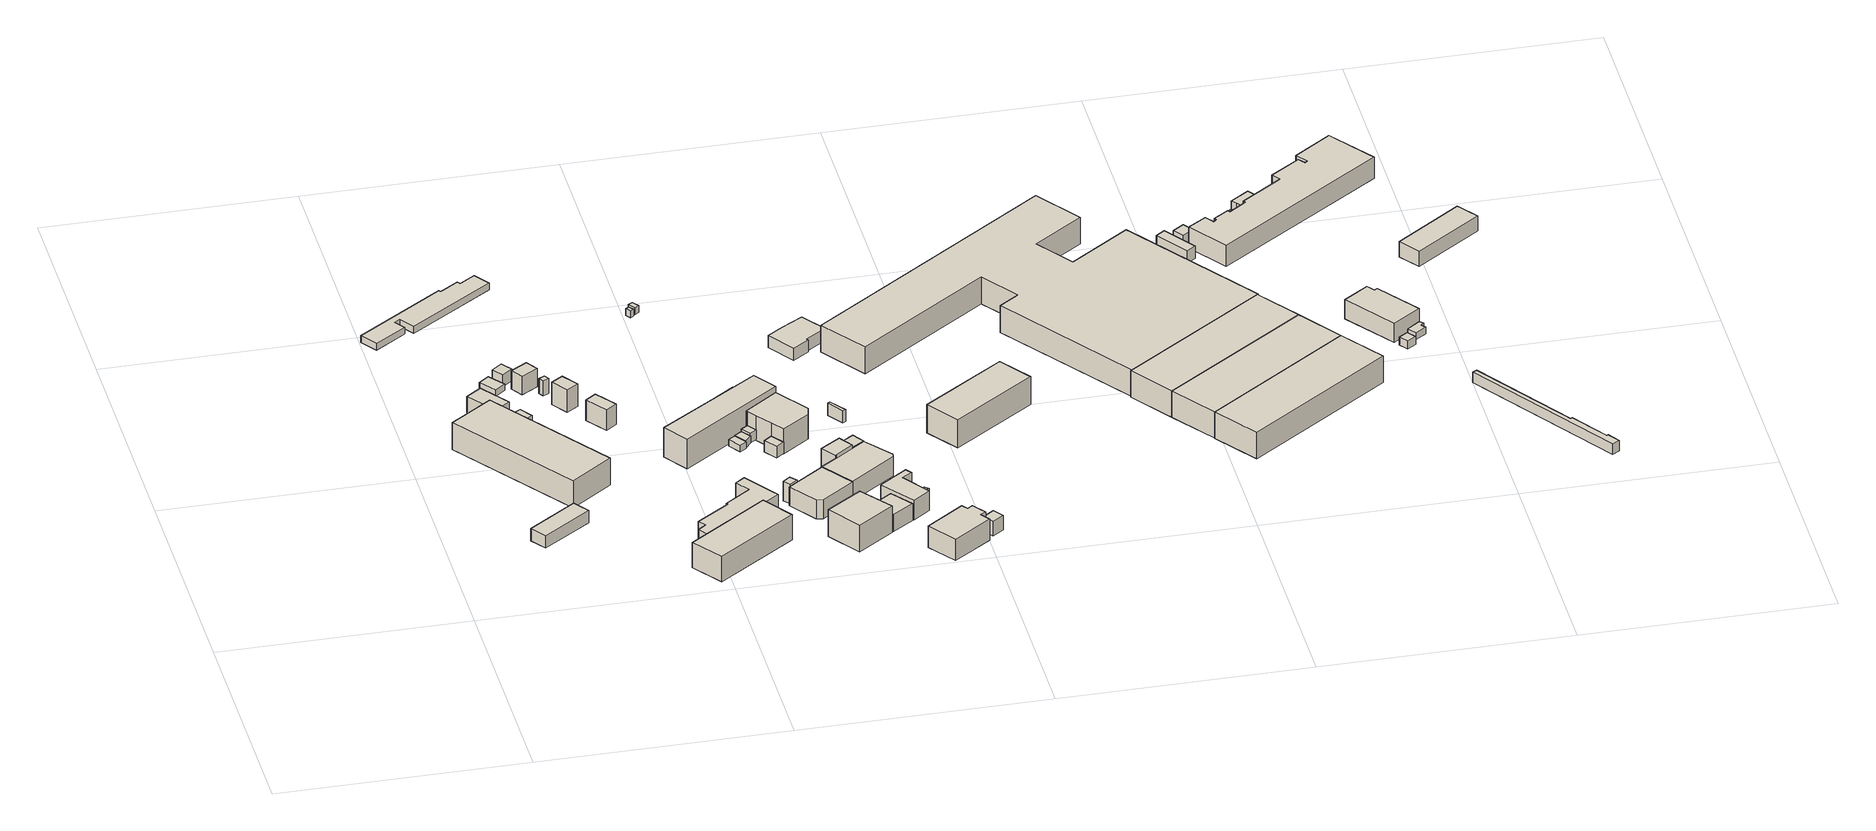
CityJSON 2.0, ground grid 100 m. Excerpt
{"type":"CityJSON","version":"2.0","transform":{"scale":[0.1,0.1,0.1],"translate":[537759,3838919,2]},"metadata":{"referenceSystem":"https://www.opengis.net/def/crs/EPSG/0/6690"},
"CityObjects":{
"building1":{"type":"Building","attributes":{"class":"3001","measuredHeight":5.5,"BuildingDetailAttribute.specifiedBuildingCoverageRate":0.6,"BuildingDetailAttribute.surveyYear":2017,"BuildingHighTideRiskAttribute.description":"1","BuildingHighTideRiskAttribute.rank":"2","BuildingHighTideRiskAttribute.depth":2.35,"BuildingIDAttribute.prefecture":"27","BuildingIDAttribute.city":"27113"},"geometry":[{"type":"Solid","lod":"1","boundaries":[[[[0,1,2,3]],[[2,4,5,3]],[[1,6,4,2]],[[0,7,6,1]],[[3,5,7,0]],[[4,6,7,5]]]]}]},
"building2":{"type":"Building","attributes":{"計測周辺長":162.99,"1/2500図郭":34,"区名":"西淀川区","町丁目名称":"中島２丁目","街区番号":12,"class":"3001","usage":"441","measuredHeight":12,"storeysAboveGround":1,"BuildingDetailAttribute.buildingRoofEdgeArea":1270.88,"BuildingDetailAttribute.buildingStructureType":"610","BuildingDetailAttribute.buildingStructureOrgType":"2","BuildingDetailAttribute.detailedUsage":"1424","BuildingDetailAttribute.specifiedBuildingCoverageRate":0.6,"BuildingDetailAttribute.surveyYear":2017,"BuildingHighTideRiskAttribute.description":"1","BuildingHighTideRiskAttribute.rank":"2","BuildingHighTideRiskAttribute.depth":2.58,"BuildingIDAttribute.prefecture":"27","BuildingIDAttribute.city":"27113"},"geometry":[{"type":"Solid","lod":"1","boundaries":[[[[8,9,10,11,12]],[[11,13,14,12]],[[10,15,13,11]],[[9,16,15,10]],[[8,17,16,9]],[[12,14,17,8]],[[13,15,16,17,14]]]]}]},
"building3":{"type":"Building","attributes":{"class":"3001","measuredHeight":7.2,"BuildingDetailAttribute.specifiedBuildingCoverageRate":0.6,"BuildingDetailAttribute.surveyYear":2017,"BuildingHighTideRiskAttribute.description":"1","BuildingHighTideRiskAttribute.rank":"2","BuildingHighTideRiskAttribute.depth":2.15,"BuildingIDAttribute.prefecture":"27","BuildingIDAttribute.city":"27113"},"geometry":[{"type":"Solid","lod":"1","boundaries":[[[[18,19,20,21]],[[20,22,23,21]],[[19,24,22,20]],[[18,25,24,19]],[[21,23,25,18]],[[22,24,25,23]]]]}]},
"building4":{"type":"Building","attributes":{"class":"3001","measuredHeight":3.4,"BuildingDetailAttribute.specifiedBuildingCoverageRate":0.6,"BuildingDetailAttribute.surveyYear":2017,"BuildingHighTideRiskAttribute.description":"1","BuildingHighTideRiskAttribute.rank":"2","BuildingHighTideRiskAttribute.depth":1.9,"BuildingIDAttribute.prefecture":"27","BuildingIDAttribute.city":"27113"},"geometry":[{"type":"Solid","lod":"1","boundaries":[[[[26,27,28,29]],[[28,30,31,29]],[[27,32,30,28]],[[26,33,32,27]],[[29,31,33,26]],[[30,32,33,31]]]]}]},
"building5":{"type":"Building","attributes":{"class":"3001","measuredHeight":3.3,"BuildingDetailAttribute.specifiedBuildingCoverageRate":0.6,"BuildingDetailAttribute.surveyYear":2017,"BuildingHighTideRiskAttribute.description":"1","BuildingHighTideRiskAttribute.rank":"2","BuildingHighTideRiskAttribute.depth":1.9,"BuildingIDAttribute.prefecture":"27","BuildingIDAttribute.city":"27113"},"geometry":[{"type":"Solid","lod":"1","boundaries":[[[[34,35,36,37]],[[36,38,39,37]],[[35,40,38,36]],[[34,41,40,35]],[[37,39,41,34]],[[38,40,41,39]]]]}]},
"building6":{"type":"Building","attributes":{"計測周辺長":26.46,"1/2500図郭":34,"区名":"西淀川区","町丁目名称":"中島２丁目","街区番号":12,"class":"3001","usage":"401","storeysAboveGround":2,"BuildingDetailAttribute.buildingRoofEdgeArea":41.91,"BuildingDetailAttribute.buildingStructureType":"601","BuildingDetailAttribute.buildingStructureOrgType":"1","BuildingDetailAttribute.detailedUsage":"1310","BuildingDetailAttribute.specifiedBuildingCoverageRate":0.6,"BuildingDetailAttribute.surveyYear":2017,"BuildingHighTideRiskAttribute.description":"1","BuildingHighTideRiskAttribute.rank":"2","BuildingHighTideRiskAttribute.depth":2.17,"BuildingIDAttribute.prefecture":"27","BuildingIDAttribute.city":"27113"},"geometry":[{"type":"Solid","lod":"1","boundaries":[[[[42,43,44,45]],[[44,46,47,45]],[[43,48,46,44]],[[42,49,48,43]],[[45,47,49,42]],[[46,48,49,47]]]]}]},
"building7":{"type":"Building","attributes":{"class":"3001","BuildingDetailAttribute.specifiedBuildingCoverageRate":0.6,"BuildingDetailAttribute.surveyYear":2017,"BuildingHighTideRiskAttribute.description":"1","BuildingHighTideRiskAttribute.rank":"2","BuildingHighTideRiskAttribute.depth":2.62,"BuildingIDAttribute.prefecture":"27","BuildingIDAttribute.city":"27113"},"geometry":[{"type":"Solid","lod":"1","boundaries":[[[[50,51,52,53,54,55,56,57,58,59,60,61]],[[60,62,63,61]],[[59,64,62,60]],[[58,65,64,59]],[[57,66,65,58]],[[56,67,66,57]],[[55,68,67,56]],[[54,69,68,55]],[[53,70,69,54]],[[52,71,70,53]],[[51,72,71,52]],[[50,73,72,51]],[[61,63,73,50]],[[62,64,65,66,67,68,69,70,71,72,73,63]]]]}]},
"building8":{"type":"Building","attributes":{"class":"3001","measuredHeight":5.4,"BuildingDetailAttribute.specifiedBuildingCoverageRate":0.6,"BuildingDetailAttribute.surveyYear":2017,"BuildingHighTideRiskAttribute.description":"1","BuildingHighTideRiskAttribute.rank":"2","BuildingHighTideRiskAttribute.depth":2.27,"BuildingIDAttribute.prefecture":"27","BuildingIDAttribute.city":"27113"},"geometry":[{"type":"Solid","lod":"1","boundaries":[[[[74,75,76,77]],[[76,78,79,77]],[[75,80,78,76]],[[74,81,80,75]],[[77,79,81,74]],[[78,80,81,79]]]]}]},
"building9":{"type":"Building","attributes":{"計測周辺長":27.11,"1/2500図郭":34,"区名":"西淀川区","町丁目名称":"中島２丁目","街区番号":12,"class":"3001","usage":"401","measuredHeight":8.2,"storeysAboveGround":1,"BuildingDetailAttribute.buildingRoofEdgeArea":44.63,"BuildingDetailAttribute.buildingStructureType":"610","BuildingDetailAttribute.buildingStructureOrgType":"2","BuildingDetailAttribute.detailedUsage":"1310","BuildingDetailAttribute.specifiedBuildingCoverageRate":0.6,"BuildingDetailAttribute.surveyYear":2017,"BuildingHighTideRiskAttribute.description":"1","BuildingHighTideRiskAttribute.rank":"2","BuildingHighTideRiskAttribute.depth":2.21,"BuildingIDAttribute.prefecture":"27","BuildingIDAttribute.city":"27113"},"geometry":[{"type":"Solid","lod":"1","boundaries":[[[[82,83,84,85]],[[84,86,87,85]],[[83,88,86,84]],[[82,89,88,83]],[[85,87,89,82]],[[86,88,89,87]]]]}]},
"building10":{"type":"Building","attributes":{"計測周辺長":10.14,"1/2500図郭":34,"区名":"西淀川区","町丁目名称":"中島２丁目","街区番号":12,"class":"3001","usage":"441","measuredHeight":6.7,"storeysAboveGround":1,"BuildingDetailAttribute.buildingRoofEdgeArea":6.4,"BuildingDetailAttribute.buildingStructureType":"610","BuildingDetailAttribute.buildingStructureOrgType":"2","BuildingDetailAttribute.detailedUsage":"1520","BuildingDetailAttribute.specifiedBuildingCoverageRate":0.6,"BuildingDetailAttribute.surveyYear":2017,"BuildingHighTideRiskAttribute.description":"1","BuildingHighTideRiskAttribute.rank":"2","BuildingHighTideRiskAttribute.depth":2.35,"BuildingIDAttribute.prefecture":"27","BuildingIDAttribute.city":"27113"},"geometry":[{"type":"Solid","lod":"1","boundaries":[[[[90,91,92,93]],[[92,94,95,93]],[[91,96,94,92]],[[90,97,96,91]],[[93,95,97,90]],[[94,96,97,95]]]]}]},
"building11":{"type":"Building","attributes":{"計測周辺長":38.22,"1/2500図郭":34,"区名":"西淀川区","町丁目名称":"中島２丁目","街区番号":12,"class":"3001","usage":"441","measuredHeight":10,"storeysAboveGround":1,"BuildingDetailAttribute.buildingRoofEdgeArea":67.92,"BuildingDetailAttribute.buildingStructureType":"610","BuildingDetailAttribute.buildingStructureOrgType":"2","BuildingDetailAttribute.detailedUsage":"1520","BuildingDetailAttribute.specifiedBuildingCoverageRate":0.6,"BuildingDetailAttribute.surveyYear":2017,"BuildingHighTideRiskAttribute.description":"1","BuildingHighTideRiskAttribute.rank":"2","BuildingHighTideRiskAttribute.depth":2.23,"BuildingIDAttribute.prefecture":"27","BuildingIDAttribute.city":"27113"},"geometry":[{"type":"Solid","lod":"1","boundaries":[[[[98,99,100,101]],[[100,102,103,101]],[[99,104,102,100]],[[98,105,104,99]],[[101,103,105,98]],[[102,104,105,103]]]]}]},
"building12":{"type":"Building","attributes":{"計測周辺長":31.66,"1/2500図郭":34,"区名":"西淀川区","町丁目名称":"中島２丁目","街区番号":12,"class":"3001","usage":"441","measuredHeight":9.3,"storeysAboveGround":1,"BuildingDetailAttribute.buildingRoofEdgeArea":56.31,"BuildingDetailAttribute.buildingStructureType":"610","BuildingDetailAttribute.buildingStructureOrgType":"2","BuildingDetailAttribute.detailedUsage":"1520","BuildingDetailAttribute.specifiedBuildingCoverageRate":0.6,"BuildingDetailAttribute.surveyYear":2017,"BuildingHighTideRiskAttribute.description":"1","BuildingHighTideRiskAttribute.rank":"2","BuildingHighTideRiskAttribute.depth":2.33,"BuildingIDAttribute.prefecture":"27","BuildingIDAttribute.city":"27113"},"geometry":[{"type":"Solid","lod":"1","boundaries":[[[[106,107,108,109]],[[108,110,111,109]],[[107,112,110,108]],[[106,113,112,107]],[[109,111,113,106]],[[110,112,113,111]]]]}]},
"building13":{"type":"Building","attributes":{"計測周辺長":108.18,"1/2500図郭":34,"区名":"西淀川区","町丁目名称":"中島２丁目","街区番号":12,"class":"3001","usage":"441","measuredHeight":11.2,"storeysAboveGround":2,"BuildingDetailAttribute.buildingRoofEdgeArea":579.94,"BuildingDetailAttribute.buildingStructureType":"610","BuildingDetailAttribute.buildingStructureOrgType":"2","BuildingDetailAttribute.detailedUsage":"1510","BuildingDetailAttribute.specifiedBuildingCoverageRate":0.6,"BuildingDetailAttribute.surveyYear":2017,"BuildingHighTideRiskAttribute.description":"1","BuildingHighTideRiskAttribute.rank":"2","BuildingHighTideRiskAttribute.depth":2.41,"BuildingIDAttribute.prefecture":"27","BuildingIDAttribute.city":"27113"},"geometry":[{"type":"Solid","lod":"1","boundaries":[[[[114,115,116,117]],[[116,118,119,117]],[[115,120,118,116]],[[114,121,120,115]],[[117,119,121,114]],[[118,120,121,119]]]]}]},
"building14":{"type":"Building","attributes":{"計測周辺長":111.1,"1/2500図郭":34,"区名":"西淀川区","町丁目名称":"中島２丁目","街区番号":12,"class":"3001","usage":"441","measuredHeight":9.3,"storeysAboveGround":1,"BuildingDetailAttribute.buildingRoofEdgeArea":395.19,"BuildingDetailAttribute.buildingStructureType":"610","BuildingDetailAttribute.buildingStructureOrgType":"2","BuildingDetailAttribute.detailedUsage":"1520","BuildingDetailAttribute.specifiedBuildingCoverageRate":0.6,"BuildingDetailAttribute.surveyYear":2017,"BuildingHighTideRiskAttribute.description":"1","BuildingHighTideRiskAttribute.rank":"2","BuildingHighTideRiskAttribute.depth":1.61,"BuildingIDAttribute.prefecture":"27","BuildingIDAttribute.city":"27113"},"geometry":[{"type":"Solid","lod":"1","boundaries":[[[[122,123,124,125,126,127,128,129,130,131]],[[130,132,133,131]],[[129,134,132,130]],[[128,135,134,129]],[[127,136,135,128]],[[126,137,136,127]],[[125,138,137,126]],[[124,139,138,125]],[[123,140,139,124]],[[122,141,140,123]],[[131,133,141,122]],[[132,134,135,136,137,138,139,140,141,133]]]]}]},
"building15":{"type":"Building","attributes":{"計測周辺長":123,"1/2500図郭":34,"区名":"西淀川区","町丁目名称":"中島２丁目","街区番号":12,"class":"3001","usage":"441","measuredHeight":13.1,"storeysAboveGround":2,"BuildingDetailAttribute.buildingRoofEdgeArea":601.2,"BuildingDetailAttribute.buildingStructureType":"610","BuildingDetailAttribute.buildingStructureOrgType":"2","BuildingDetailAttribute.detailedUsage":"1510","BuildingDetailAttribute.specifiedBuildingCoverageRate":0.6,"BuildingDetailAttribute.surveyYear":2017,"BuildingHighTideRiskAttribute.description":"1","BuildingHighTideRiskAttribute.rank":"2","BuildingHighTideRiskAttribute.depth":2.74,"BuildingIDAttribute.prefecture":"27","BuildingIDAttribute.city":"27113"},"geometry":[{"type":"Solid","lod":"1","boundaries":[[[[142,143,144,145]],[[144,146,147,145]],[[143,148,146,144]],[[142,149,148,143]],[[145,147,149,142]],[[146,148,149,147]]]]}]},
"building16":{"type":"Building","attributes":{"計測周辺長":14.13,"1/2500図郭":34,"区名":"西淀川区","町丁目名称":"中島２丁目","街区番号":12,"class":"3001","usage":"441","measuredHeight":8.6,"storeysAboveGround":1,"BuildingDetailAttribute.buildingRoofEdgeArea":12.3,"BuildingDetailAttribute.buildingStructureType":"610","BuildingDetailAttribute.buildingStructureOrgType":"2","BuildingDetailAttribute.detailedUsage":"1520","BuildingDetailAttribute.specifiedBuildingCoverageRate":0.6,"BuildingDetailAttribute.surveyYear":2017,"BuildingHighTideRiskAttribute.description":"1","BuildingHighTideRiskAttribute.rank":"2","BuildingHighTideRiskAttribute.depth":2.58,"BuildingIDAttribute.prefecture":"27","BuildingIDAttribute.city":"27113"},"geometry":[{"type":"Solid","lod":"1","boundaries":[[[[150,151,152,153]],[[152,154,155,153]],[[151,156,154,152]],[[150,157,156,151]],[[153,155,157,150]],[[154,156,157,155]]]]}]},
"building17":{"type":"Building","attributes":{"class":"3003","BuildingDetailAttribute.specifiedBuildingCoverageRate":0.6,"BuildingDetailAttribute.surveyYear":2017,"BuildingHighTideRiskAttribute.description":"1","BuildingHighTideRiskAttribute.rank":"2","BuildingHighTideRiskAttribute.depth":2.64,"BuildingIDAttribute.prefecture":"27","BuildingIDAttribute.city":"27113"},"geometry":[{"type":"Solid","lod":"1","boundaries":[[[[158,159,160,161,162]],[[161,163,164,162]],[[160,165,163,161]],[[159,166,165,160]],[[158,167,166,159]],[[162,164,167,158]],[[163,165,166,167,164]]]]}]},
"building18":{"type":"Building","attributes":{"class":"3003","measuredHeight":3.2,"BuildingDetailAttribute.specifiedBuildingCoverageRate":0.6,"BuildingDetailAttribute.surveyYear":2017,"BuildingHighTideRiskAttribute.description":"1","BuildingHighTideRiskAttribute.rank":"2","BuildingHighTideRiskAttribute.depth":2.64,"BuildingIDAttribute.prefecture":"27","BuildingIDAttribute.city":"27113"},"geometry":[{"type":"Solid","lod":"1","boundaries":[[[[168,169,158,162]],[[158,170,171,162]],[[169,172,170,158]],[[168,173,172,169]],[[162,171,173,168]],[[170,172,173,171]]]]}]},
"building19":{"type":"Building","attributes":{"class":"3003","measuredHeight":4.4,"BuildingDetailAttribute.specifiedBuildingCoverageRate":0.6,"BuildingDetailAttribute.surveyYear":2017,"BuildingHighTideRiskAttribute.description":"1","BuildingHighTideRiskAttribute.rank":"2","BuildingHighTideRiskAttribute.depth":2.64,"BuildingIDAttribute.prefecture":"27","BuildingIDAttribute.city":"27113"},"geometry":[{"type":"Solid","lod":"1","boundaries":[[[[174,175,176,177]],[[176,178,179,177]],[[175,180,178,176]],[[174,181,180,175]],[[177,179,181,174]],[[178,180,181,179]]]]}]},
"building20":{"type":"Building","attributes":{"計測周辺長":66.53,"1/2500図郭":34,"区名":"西淀川区","町丁目名称":"中島２丁目","街区番号":12,"class":"3001","usage":"441","measuredHeight":8.4,"storeysAboveGround":1,"BuildingDetailAttribute.buildingRoofEdgeArea":281.88,"BuildingDetailAttribute.buildingStructureType":"610","BuildingDetailAttribute.buildingStructureOrgType":"2","BuildingDetailAttribute.detailedUsage":"1520","BuildingDetailAttribute.specifiedBuildingCoverageRate":0.6,"BuildingDetailAttribute.surveyYear":2017,"BuildingHighTideRiskAttribute.description":"1","BuildingHighTideRiskAttribute.rank":"2","BuildingHighTideRiskAttribute.depth":2.76,"BuildingIDAttribute.prefecture":"27","BuildingIDAttribute.city":"27113"},"geometry":[{"type":"Solid","lod":"1","boundaries":[[[[182,183,184,185,186]],[[185,187,188,186]],[[184,189,187,185]],[[183,190,189,184]],[[182,191,190,183]],[[186,188,191,182]],[[187,189,190,191,188]]]]}]},
"building21":{"type":"Building","attributes":{"class":"3001","BuildingDetailAttribute.specifiedBuildingCoverageRate":0.6,"BuildingDetailAttribute.surveyYear":2017,"BuildingHighTideRiskAttribute.description":"1","BuildingHighTideRiskAttribute.rank":"2","BuildingHighTideRiskAttribute.depth":2.83,"BuildingIDAttribute.prefecture":"27","BuildingIDAttribute.city":"27113"},"geometry":[{"type":"Solid","lod":"1","boundaries":[[[[192,193,194,195]],[[194,196,197,195]],[[193,198,196,194]],[[192,199,198,193]],[[195,197,199,192]],[[196,198,199,197]]]]}]},
"building22":{"type":"Building","attributes":{"class":"3003","measuredHeight":5,"BuildingDetailAttribute.specifiedBuildingCoverageRate":0.6,"BuildingDetailAttribute.surveyYear":2017,"BuildingHighTideRiskAttribute.description":"1","BuildingHighTideRiskAttribute.rank":"2","BuildingHighTideRiskAttribute.depth":2.85,"BuildingIDAttribute.prefecture":"27","BuildingIDAttribute.city":"27113"},"geometry":[{"type":"Solid","lod":"1","boundaries":[[[[200,201,202,203]],[[202,204,205,203]],[[201,206,204,202]],[[200,207,206,201]],[[203,205,207,200]],[[204,206,207,205]]]]}]},
"building23":{"type":"Building","attributes":{"計測周辺長":67.56,"1/2500図郭":34,"区名":"西淀川区","町丁目名称":"中島２丁目","街区番号":12,"class":"3001","usage":"441","measuredHeight":11.9,"storeysAboveGround":1,"BuildingDetailAttribute.buildingRoofEdgeArea":284.25,"BuildingDetailAttribute.buildingStructureType":"610","BuildingDetailAttribute.buildingStructureOrgType":"2","BuildingDetailAttribute.detailedUsage":"1520","BuildingDetailAttribute.specifiedBuildingCoverageRate":0.6,"BuildingDetailAttribute.surveyYear":2017,"BuildingHighTideRiskAttribute.description":"1","BuildingHighTideRiskAttribute.rank":"2","BuildingHighTideRiskAttribute.depth":2.58,"BuildingIDAttribute.prefecture":"27","BuildingIDAttribute.city":"27113"},"geometry":[{"type":"Solid","lod":"1","boundaries":[[[[208,209,210,211]],[[210,212,213,211]],[[209,214,212,210]],[[208,215,214,209]],[[211,213,215,208]],[[212,214,215,213]]]]}]},
"building24":{"type":"Building","attributes":{"計測周辺長":42.22,"1/2500図郭":34,"区名":"西淀川区","町丁目名称":"中島２丁目","街区番号":12,"class":"3001","usage":"441","measuredHeight":3.8,"storeysAboveGround":1,"BuildingDetailAttribute.buildingRoofEdgeArea":105.79,"BuildingDetailAttribute.buildingStructureType":"610","BuildingDetailAttribute.buildingStructureOrgType":"2","BuildingDetailAttribute.detailedUsage":"1520","BuildingDetailAttribute.specifiedBuildingCoverageRate":0.6,"BuildingDetailAttribute.surveyYear":2017,"BuildingHighTideRiskAttribute.description":"1","BuildingHighTideRiskAttribute.rank":"2","BuildingHighTideRiskAttribute.depth":2.57,"BuildingIDAttribute.prefecture":"27","BuildingIDAttribute.city":"27113"},"geometry":[{"type":"Solid","lod":"1","boundaries":[[[[216,217,218,219]],[[218,220,221,219]],[[217,222,220,218]],[[216,223,222,217]],[[219,221,223,216]],[[220,222,223,221]]]]}]},
"building25":{"type":"Building","attributes":{"class":"3001","BuildingDetailAttribute.specifiedBuildingCoverageRate":0.6,"BuildingDetailAttribute.surveyYear":2017,"BuildingHighTideRiskAttribute.description":"1","BuildingHighTideRiskAttribute.rank":"2","BuildingHighTideRiskAttribute.depth":2.75,"BuildingIDAttribute.prefecture":"27","BuildingIDAttribute.city":"27113"},"geometry":[{"type":"Solid","lod":"1","boundaries":[[[[224,225,226,227]],[[226,228,229,227]],[[225,230,228,226]],[[224,231,230,225]],[[227,229,231,224]],[[228,230,231,229]]]]}]},
"building26":{"type":"Building","attributes":{"class":"3001","measuredHeight":11,"BuildingDetailAttribute.specifiedBuildingCoverageRate":0.6,"BuildingDetailAttribute.surveyYear":2017,"BuildingHighTideRiskAttribute.description":"1","BuildingHighTideRiskAttribute.rank":"2","BuildingHighTideRiskAttribute.depth":2.82,"BuildingIDAttribute.prefecture":"27","BuildingIDAttribute.city":"27113"},"geometry":[{"type":"Solid","lod":"1","boundaries":[[[[232,233,234,235,236,237,238,239]],[[238,240,241,239]],[[237,242,240,238]],[[236,243,242,237]],[[235,244,243,236]],[[234,245,244,235]],[[233,246,245,234]],[[232,247,246,233]],[[239,241,247,232]],[[240,242,243,244,245,246,247,241]]]]}]},
"building27":{"type":"Building","attributes":{"計測周辺長":33.64,"1/2500図郭":34,"区名":"西淀川区","町丁目名称":"中島２丁目","街区番号":12,"class":"3003","usage":"454","measuredHeight":10.1,"storeysAboveGround":2,"BuildingDetailAttribute.buildingRoofEdgeArea":68.76,"BuildingDetailAttribute.buildingStructureType":"610","BuildingDetailAttribute.buildingStructureOrgType":"2","BuildingDetailAttribute.detailedUsage":"1930","BuildingDetailAttribute.specifiedBuildingCoverageRate":0.6,"BuildingDetailAttribute.surveyYear":2017,"BuildingHighTideRiskAttribute.description":"1","BuildingHighTideRiskAttribute.rank":"2","BuildingHighTideRiskAttribute.depth":2.84,"BuildingIDAttribute.prefecture":"27","BuildingIDAttribute.city":"27113"},"geometry":[{"type":"Solid","lod":"1","boundaries":[[[[248,249,250,251,252]],[[251,253,254,252]],[[250,255,253,251]],[[249,256,255,250]],[[248,257,256,249]],[[252,254,257,248]],[[253,255,256,257,254]]]]}]},
"building28":{"type":"Building","attributes":{"計測周辺長":42.03,"1/2500図郭":34,"区名":"西淀川区","町丁目名称":"中島２丁目","街区番号":12,"class":"3001","usage":"441","measuredHeight":7.6,"storeysAboveGround":1,"BuildingDetailAttribute.buildingRoofEdgeArea":110.31,"BuildingDetailAttribute.buildingStructureType":"610","BuildingDetailAttribute.buildingStructureOrgType":"2","BuildingDetailAttribute.detailedUsage":"1510","BuildingDetailAttribute.specifiedBuildingCoverageRate":0.6,"BuildingDetailAttribute.surveyYear":2017,"BuildingHighTideRiskAttribute.description":"1","BuildingHighTideRiskAttribute.rank":"2","BuildingHighTideRiskAttribute.depth":2.64,"BuildingIDAttribute.prefecture":"27","BuildingIDAttribute.city":"27113"},"geometry":[{"type":"Solid","lod":"1","boundaries":[[[[258,259,260,261]],[[260,262,263,261]],[[259,264,262,260]],[[258,265,264,259]],[[261,263,265,258]],[[262,264,265,263]]]]}]},
"building29":{"type":"Building","attributes":{"計測周辺長":77.68,"1/2500図郭":34,"区名":"西淀川区","町丁目名称":"中島２丁目","街区番号":12,"class":"3001","usage":"441","measuredHeight":8.8,"storeysAboveGround":1,"BuildingDetailAttribute.buildingRoofEdgeArea":363.28,"BuildingDetailAttribute.buildingStructureType":"610","BuildingDetailAttribute.buildingStructureOrgType":"2","BuildingDetailAttribute.detailedUsage":"1520","BuildingDetailAttribute.specifiedBuildingCoverageRate":0.6,"BuildingDetailAttribute.surveyYear":2017,"BuildingHighTideRiskAttribute.description":"1","BuildingHighTideRiskAttribute.rank":"2","BuildingHighTideRiskAttribute.depth":2.76,"BuildingIDAttribute.prefecture":"27","BuildingIDAttribute.city":"27113"},"geometry":[{"type":"Solid","lod":"1","boundaries":[[[[252,266,267,268,269,270,249,248,271]],[[248,272,273,271]],[[249,274,272,248]],[[270,275,274,249]],[[269,276,275,270]],[[268,277,276,269]],[[267,278,277,268]],[[266,279,278,267]],[[252,280,279,266]],[[271,273,280,252]],[[272,274,275,276,277,278,279,280,273]]]]}]},
"building30":{"type":"Building","attributes":{"計測周辺長":24.52,"1/2500図郭":34,"区名":"西淀川区","町丁目名称":"中島２丁目","街区番号":12,"class":"3001","usage":"401","measuredHeight":8.7,"storeysAboveGround":3,"BuildingDetailAttribute.buildingRoofEdgeArea":37.48,"BuildingDetailAttribute.buildingStructureType":"610","BuildingDetailAttribute.buildingStructureOrgType":"2","BuildingDetailAttribute.detailedUsage":"1310","BuildingDetailAttribute.specifiedBuildingCoverageRate":0.6,"BuildingDetailAttribute.surveyYear":2017,"BuildingHighTideRiskAttribute.description":"1","BuildingHighTideRiskAttribute.rank":"3","BuildingHighTideRiskAttribute.depth":3.08,"BuildingIDAttribute.prefecture":"27","BuildingIDAttribute.city":"27113"},"geometry":[{"type":"Solid","lod":"1","boundaries":[[[[281,282,283,284]],[[283,285,286,284]],[[282,287,285,283]],[[281,288,287,282]],[[284,286,288,281]],[[285,287,288,286]]]]}]},
"building31":{"type":"Building","attributes":{"計測周辺長":60.63,"1/2500図郭":34,"区名":"西淀川区","町丁目名称":"中島２丁目","街区番号":12,"class":"3001","usage":"441","measuredHeight":8.7,"storeysAboveGround":1,"BuildingDetailAttribute.buildingRoofEdgeArea":162.62,"BuildingDetailAttribute.buildingStructureType":"610","BuildingDetailAttribute.buildingStructureOrgType":"2","BuildingDetailAttribute.detailedUsage":"1510","BuildingDetailAttribute.specifiedBuildingCoverageRate":0.6,"BuildingDetailAttribute.surveyYear":2017,"BuildingHighTideRiskAttribute.description":"1","BuildingHighTideRiskAttribute.rank":"2","BuildingHighTideRiskAttribute.depth":2.55,"BuildingIDAttribute.prefecture":"27","BuildingIDAttribute.city":"27113"},"geometry":[{"type":"Solid","lod":"1","boundaries":[[[[289,290,291,292,293,294]],[[293,295,296,294]],[[292,297,295,293]],[[291,298,297,292]],[[290,299,298,291]],[[289,300,299,290]],[[294,296,300,289]],[[295,297,298,299,300,296]]]]}]},
"building32":{"type":"Building","attributes":{"class":"3001","measuredHeight":9.5,"BuildingDetailAttribute.specifiedBuildingCoverageRate":0.6,"BuildingDetailAttribute.surveyYear":2017,"BuildingHighTideRiskAttribute.description":"1","BuildingHighTideRiskAttribute.rank":"2","BuildingHighTideRiskAttribute.depth":2.71,"BuildingIDAttribute.prefecture":"27","BuildingIDAttribute.city":"27113"},"geometry":[{"type":"Solid","lod":"1","boundaries":[[[[301,302,303,304,305,306,307,308]],[[307,309,310,308]],[[306,311,309,307]],[[305,312,311,306]],[[304,313,312,305]],[[303,314,313,304]],[[302,315,314,303]],[[301,316,315,302]],[[308,310,316,301]],[[309,311,312,313,314,315,316,310]]]]}]},
"building33":{"type":"Building","attributes":{"class":"3001","measuredHeight":5.4,"BuildingDetailAttribute.specifiedBuildingCoverageRate":0.6,"BuildingDetailAttribute.surveyYear":2017,"BuildingHighTideRiskAttribute.description":"1","BuildingHighTideRiskAttribute.rank":"2","BuildingHighTideRiskAttribute.depth":2.98,"BuildingIDAttribute.prefecture":"27","BuildingIDAttribute.city":"27113"},"geometry":[{"type":"Solid","lod":"1","boundaries":[[[[317,318,319,320]],[[319,321,322,320]],[[318,323,321,319]],[[317,324,323,318]],[[320,322,324,317]],[[321,323,324,322]]]]}]},
"building34":{"type":"Building","attributes":{"計測周辺長":17.11,"1/2500図郭":34,"区名":"西淀川区","町丁目名称":"中島２丁目","街区番号":12,"class":"3001","usage":"441","storeysAboveGround":1,"BuildingDetailAttribute.buildingRoofEdgeArea":14.38,"BuildingDetailAttribute.buildingStructureType":"610","BuildingDetailAttribute.buildingStructureOrgType":"2","BuildingDetailAttribute.detailedUsage":"1510","BuildingDetailAttribute.specifiedBuildingCoverageRate":0.6,"BuildingDetailAttribute.surveyYear":2017,"BuildingHighTideRiskAttribute.description":"1","BuildingHighTideRiskAttribute.rank":"2","BuildingHighTideRiskAttribute.depth":2.68,"BuildingIDAttribute.prefecture":"27","BuildingIDAttribute.city":"27113"},"geometry":[{"type":"Solid","lod":"1","boundaries":[[[[325,326,327,328]],[[327,329,330,328]],[[326,331,329,327]],[[325,332,331,326]],[[328,330,332,325]],[[329,331,332,330]]]]}]},
"building35":{"type":"Building","attributes":{"class":"3003","measuredHeight":5.5,"BuildingDetailAttribute.specifiedBuildingCoverageRate":0.6,"BuildingDetailAttribute.surveyYear":2017,"BuildingHighTideRiskAttribute.description":"1","BuildingHighTideRiskAttribute.rank":"2","BuildingHighTideRiskAttribute.depth":2.72,"BuildingIDAttribute.prefecture":"27","BuildingIDAttribute.city":"27113"},"geometry":[{"type":"Solid","lod":"1","boundaries":[[[[333,334,335,336,337,338,339]],[[338,340,341,339]],[[337,342,340,338]],[[336,343,342,337]],[[335,344,343,336]],[[334,345,344,335]],[[333,346,345,334]],[[339,341,346,333]],[[340,342,343,344,345,346,341]]]]}]},
"building36":{"type":"Building","attributes":{"class":"3001","measuredHeight":6.4,"BuildingDetailAttribute.specifiedBuildingCoverageRate":0.6,"BuildingDetailAttribute.surveyYear":2017,"BuildingHighTideRiskAttribute.description":"1","BuildingHighTideRiskAttribute.rank":"2","BuildingHighTideRiskAttribute.depth":2.91,"BuildingIDAttribute.prefecture":"27","BuildingIDAttribute.city":"27113"},"geometry":[{"type":"Solid","lod":"1","boundaries":[[[[347,348,349,350]],[[349,351,352,350]],[[348,353,351,349]],[[347,354,353,348]],[[350,352,354,347]],[[351,353,354,352]]]]}]},
"building37":{"type":"Building","attributes":{"class":"3003","measuredHeight":12.5,"BuildingDetailAttribute.specifiedBuildingCoverageRate":0.6,"BuildingDetailAttribute.surveyYear":2017,"BuildingHighTideRiskAttribute.description":"1","BuildingHighTideRiskAttribute.rank":"2","BuildingHighTideRiskAttribute.depth":2.43,"BuildingIDAttribute.prefecture":"27","BuildingIDAttribute.city":"27113"},"geometry":[{"type":"Solid","lod":"1","boundaries":[[[[355,356,357,358]],[[357,359,360,358]],[[356,361,359,357]],[[355,362,361,356]],[[358,360,362,355]],[[359,361,362,360]]]]}]},
"building38":{"type":"Building","attributes":{"計測周辺長":660.2,"1/2500図郭":34,"区名":"西淀川区","町丁目名称":"中島２丁目","街区番号":11,"class":"3003","usage":"441","measuredHeight":11.9,"storeysAboveGround":1,"BuildingDetailAttribute.buildingRoofEdgeArea":12378.93,"BuildingDetailAttribute.buildingStructureType":"610","BuildingDetailAttribute.buildingStructureOrgType":"2","BuildingDetailAttribute.detailedUsage":"1520","BuildingDetailAttribute.specifiedBuildingCoverageRate":0.6,"BuildingDetailAttribute.surveyYear":2017,"BuildingHighTideRiskAttribute.description":"1","BuildingHighTideRiskAttribute.rank":"2","BuildingHighTideRiskAttribute.depth":2.65,"BuildingIDAttribute.prefecture":"27","BuildingIDAttribute.city":"27113"},"geometry":[{"type":"Solid","lod":"1","boundaries":[[[[363,364,365,366,367,368,369,370,371,372,373,374,375]],[[374,376,377,375]],[[373,378,376,374]],[[372,379,378,373]],[[371,380,379,372]],[[370,381,380,371]],[[369,382,381,370]],[[368,383,382,369]],[[367,384,383,368]],[[366,385,384,367]],[[365,386,385,366]],[[364,387,386,365]],[[363,388,387,364]],[[375,377,388,363]],[[376,378,379,380,381,382,383,384,385,386,387,388,377]]]]}]},
"building39":{"type":"Building","attributes":{"計測周辺長":660.2,"1/2500図郭":34,"区名":"西淀川区","町丁目名称":"中島２丁目","街区番号":11,"class":"3003","usage":"441","measuredHeight":11.8,"storeysAboveGround":1,"BuildingDetailAttribute.buildingRoofEdgeArea":12378.93,"BuildingDetailAttribute.buildingStructureType":"610","BuildingDetailAttribute.buildingStructureOrgType":"2","BuildingDetailAttribute.detailedUsage":"1520","BuildingDetailAttribute.specifiedBuildingCoverageRate":0.6,"BuildingDetailAttribute.surveyYear":2017,"BuildingHighTideRiskAttribute.description":"1","BuildingHighTideRiskAttribute.rank":"2","BuildingHighTideRiskAttribute.depth":2.75,"BuildingIDAttribute.prefecture":"27","BuildingIDAttribute.city":"27113"},"geometry":[{"type":"Solid","lod":"1","boundaries":[[[[389,390,391,392,393]],[[392,377,376,393]],[[391,394,377,392]],[[390,395,394,391]],[[389,396,395,390]],[[393,376,396,389]],[[377,394,395,396,376]]]]}]},
"building40":{"type":"Building","attributes":{"計測周辺長":660.2,"1/2500図郭":34,"区名":"西淀川区","町丁目名称":"中島２丁目","街区番号":11,"class":"3003","usage":"441","measuredHeight":11.7,"storeysAboveGround":1,"BuildingDetailAttribute.buildingRoofEdgeArea":12378.93,"BuildingDetailAttribute.buildingStructureType":"610","BuildingDetailAttribute.buildingStructureOrgType":"2","BuildingDetailAttribute.detailedUsage":"1520","BuildingDetailAttribute.specifiedBuildingCoverageRate":0.6,"BuildingDetailAttribute.surveyYear":2017,"BuildingHighTideRiskAttribute.description":"1","BuildingHighTideRiskAttribute.rank":"2","BuildingHighTideRiskAttribute.depth":2.75,"BuildingIDAttribute.prefecture":"27","BuildingIDAttribute.city":"27113"},"geometry":[{"type":"Solid","lod":"1","boundaries":[[[[397,398,390,389]],[[390,399,400,389]],[[398,401,399,390]],[[397,402,401,398]],[[389,400,402,397]],[[399,401,402,400]]]]}]},
"building41":{"type":"Building","attributes":{"計測周辺長":660.2,"1/2500図郭":34,"区名":"西淀川区","町丁目名称":"中島２丁目","街区番号":11,"class":"3003","usage":"441","measuredHeight":11.8,"storeysAboveGround":1,"BuildingDetailAttribute.buildingRoofEdgeArea":12378.93,"BuildingDetailAttribute.buildingStructureType":"610","BuildingDetailAttribute.buildingStructureOrgType":"2","BuildingDetailAttribute.detailedUsage":"1520","BuildingDetailAttribute.specifiedBuildingCoverageRate":0.6,"BuildingDetailAttribute.surveyYear":2017,"BuildingHighTideRiskAttribute.description":"1","BuildingHighTideRiskAttribute.rank":"2","BuildingHighTideRiskAttribute.depth":2.86,"BuildingIDAttribute.prefecture":"27","BuildingIDAttribute.city":"27113"},"geometry":[{"type":"Solid","lod":"1","boundaries":[[[[403,404,405,406]],[[405,401,402,406]],[[404,407,401,405]],[[403,408,407,404]],[[406,402,408,403]],[[401,407,408,402]]]]}]},
"building42":{"type":"Building","attributes":{"class":"3003","measuredHeight":5.3,"BuildingDetailAttribute.specifiedBuildingCoverageRate":0.6,"BuildingDetailAttribute.surveyYear":2017,"BuildingHighTideRiskAttribute.description":"1","BuildingHighTideRiskAttribute.rank":"2","BuildingHighTideRiskAttribute.depth":2.7,"BuildingIDAttribute.prefecture":"27","BuildingIDAttribute.city":"27113"},"geometry":[{"type":"Solid","lod":"1","boundaries":[[[[409,410,411,412]],[[411,413,414,412]],[[410,415,413,411]],[[409,416,415,410]],[[412,414,416,409]],[[413,415,416,414]]]]}]},
"building43":{"type":"Building","attributes":{"class":"3001","measuredHeight":6.1,"BuildingDetailAttribute.specifiedBuildingCoverageRate":0.6,"BuildingDetailAttribute.surveyYear":2017,"BuildingHighTideRiskAttribute.description":"1","BuildingHighTideRiskAttribute.rank":"2","BuildingHighTideRiskAttribute.depth":2.7,"BuildingIDAttribute.prefecture":"27","BuildingIDAttribute.city":"27113"},"geometry":[{"type":"Solid","lod":"1","boundaries":[[[[417,418,419,420]],[[419,421,422,420]],[[418,423,421,419]],[[417,424,423,418]],[[420,422,424,417]],[[421,423,424,422]]]]}]},
"building44":{"type":"Building","attributes":{"class":"3001","BuildingDetailAttribute.specifiedBuildingCoverageRate":0.6,"BuildingDetailAttribute.surveyYear":2017,"BuildingHighTideRiskAttribute.description":"1","BuildingHighTideRiskAttribute.rank":"2","BuildingHighTideRiskAttribute.depth":2.42,"BuildingIDAttribute.prefecture":"27","BuildingIDAttribute.city":"27113"},"geometry":[{"type":"Solid","lod":"1","boundaries":[[[[425,426,427,428]],[[427,429,430,428]],[[426,431,429,427]],[[425,432,431,426]],[[428,430,432,425]],[[429,431,432,430]]]]}]},
"building45":{"type":"Building","attributes":{"計測周辺長":238.86,"1/2500図郭":34,"区名":"西淀川区","町丁目名称":"中島２丁目","街区番号":11,"class":"3001","usage":"441","measuredHeight":6.8,"storeysAboveGround":2,"BuildingDetailAttribute.buildingRoofEdgeArea":1563.3,"BuildingDetailAttribute.buildingStructureType":"610","BuildingDetailAttribute.buildingStructureOrgType":"2","BuildingDetailAttribute.detailedUsage":"1510","BuildingDetailAttribute.specifiedBuildingCoverageRate":0.6,"BuildingDetailAttribute.surveyYear":2017,"BuildingHighTideRiskAttribute.description":"1","BuildingHighTideRiskAttribute.rank":"2","BuildingHighTideRiskAttribute.depth":2.36,"BuildingIDAttribute.prefecture":"27","BuildingIDAttribute.city":"27113"},"geometry":[{"type":"Solid","lod":"1","boundaries":[[[[433,434,435,436,437]],[[436,438,439,437]],[[435,440,438,436]],[[434,441,440,435]],[[433,442,441,434]],[[437,439,442,433]],[[438,440,441,442,439]]]]}]},
"building46":{"type":"Building","attributes":{"class":"3001","measuredHeight":8.4,"BuildingDetailAttribute.specifiedBuildingCoverageRate":0.6,"BuildingDetailAttribute.surveyYear":2017,"BuildingHighTideRiskAttribute.description":"1","BuildingHighTideRiskAttribute.rank":"2","BuildingHighTideRiskAttribute.depth":2.13,"BuildingIDAttribute.prefecture":"27","BuildingIDAttribute.city":"27113"},"geometry":[{"type":"Solid","lod":"1","boundaries":[[[[443,444,445,446,447,448]],[[447,449,450,448]],[[446,451,449,447]],[[445,452,451,446]],[[444,453,452,445]],[[443,454,453,444]],[[448,450,454,443]],[[449,451,452,453,454,450]]]]}]},
"building47":{"type":"Building","attributes":{"class":"3001","measuredHeight":3.6,"BuildingDetailAttribute.specifiedBuildingCoverageRate":0.6,"BuildingDetailAttribute.surveyYear":2017,"BuildingHighTideRiskAttribute.description":"1","BuildingHighTideRiskAttribute.rank":"2","BuildingHighTideRiskAttribute.depth":2.07,"BuildingIDAttribute.prefecture":"27","BuildingIDAttribute.city":"27113"},"geometry":[{"type":"Solid","lod":"1","boundaries":[[[[455,456,457,458]],[[457,459,460,458]],[[456,461,459,457]],[[455,462,461,456]],[[458,460,462,455]],[[459,461,462,460]]]]}]},
"building48":{"type":"Building","attributes":{"計測周辺長":238.86,"1/2500図郭":34,"区名":"西淀川区","町丁目名称":"中島２丁目","街区番号":11,"class":"3001","usage":"441","measuredHeight":9.5,"storeysAboveGround":2,"BuildingDetailAttribute.buildingRoofEdgeArea":1563.3,"BuildingDetailAttribute.buildingStructureType":"610","BuildingDetailAttribute.buildingStructureOrgType":"2","BuildingDetailAttribute.detailedUsage":"1510","BuildingDetailAttribute.specifiedBuildingCoverageRate":0.6,"BuildingDetailAttribute.surveyYear":2017,"BuildingHighTideRiskAttribute.description":"1","BuildingHighTideRiskAttribute.rank":"2","BuildingHighTideRiskAttribute.depth":2.27,"BuildingIDAttribute.prefecture":"27","BuildingIDAttribute.city":"27113"},"geometry":[{"type":"Solid","lod":"1","boundaries":[[[[463,464,465,466,467,468,469,470,471,472,473,474,475,476,477,478,479,480]],[[479,481,482,480]],[[478,483,481,479]],[[477,484,483,478]],[[476,485,484,477]],[[475,486,485,476]],[[474,487,486,475]],[[473,488,487,474]],[[472,489,488,473]],[[471,490,489,472]],[[470,491,490,471]],[[469,492,491,470]],[[468,493,492,469]],[[467,494,493,468]],[[466,495,494,467]],[[465,496,495,466]],[[464,497,496,465]],[[463,498,497,464]],[[480,482,498,463]],[[481,483,484,485,486,487,488,489,490,491,492,493,494,495,496,497,498,482]]]]}]},
"building49":{"type":"Building","attributes":{"class":"3001","BuildingDetailAttribute.specifiedBuildingCoverageRate":0.6,"BuildingDetailAttribute.surveyYear":2017,"BuildingHighTideRiskAttribute.description":"1","BuildingHighTideRiskAttribute.rank":"2","BuildingHighTideRiskAttribute.depth":2.07,"BuildingIDAttribute.prefecture":"27","BuildingIDAttribute.city":"27113"},"geometry":[{"type":"Solid","lod":"1","boundaries":[[[[499,500,501,502,503,504]],[[503,505,506,504]],[[502,507,505,503]],[[501,508,507,502]],[[500,509,508,501]],[[499,510,509,500]],[[504,506,510,499]],[[505,507,508,509,510,506]]]]}]},
"building50":{"type":"Building","attributes":{"class":"3001","measuredHeight":4.6,"BuildingDetailAttribute.specifiedBuildingCoverageRate":0.6,"BuildingDetailAttribute.surveyYear":2017,"BuildingHighTideRiskAttribute.description":"1","BuildingHighTideRiskAttribute.rank":"2","BuildingHighTideRiskAttribute.depth":2.64,"BuildingIDAttribute.prefecture":"27","BuildingIDAttribute.city":"27113"},"geometry":[{"type":"Solid","lod":"1","boundaries":[[[[511,512,513,514,515,516,517,518]],[[517,519,520,518]],[[516,521,519,517]],[[515,522,521,516]],[[514,523,522,515]],[[513,524,523,514]],[[512,525,524,513]],[[511,526,525,512]],[[518,520,526,511]],[[519,521,522,523,524,525,526,520]]]]}]},
"building51":{"type":"Building","attributes":{"計測周辺長":85.72,"1/2500図郭":34,"区名":"西淀川区","町丁目名称":"中島２丁目","街区番号":11,"class":"3001","usage":"401","measuredHeight":6.8,"storeysAboveGround":2,"BuildingDetailAttribute.buildingRoofEdgeArea":330.23,"BuildingDetailAttribute.buildingStructureType":"610","BuildingDetailAttribute.buildingStructureOrgType":"2","BuildingDetailAttribute.detailedUsage":"1310","BuildingDetailAttribute.specifiedBuildingCoverageRate":0.6,"BuildingDetailAttribute.surveyYear":2017,"BuildingHighTideRiskAttribute.description":"1","BuildingHighTideRiskAttribute.rank":"2","BuildingHighTideRiskAttribute.depth":1.95,"BuildingIDAttribute.prefecture":"27","BuildingIDAttribute.city":"27113"},"geometry":[{"type":"Solid","lod":"1","boundaries":[[[[527,528,529,530]],[[529,531,532,530]],[[528,533,531,529]],[[527,534,533,528]],[[530,532,534,527]],[[531,533,534,532]]]]}]}
},
"vertices":[
[324,480,12],[518,616,12],[562,554,12],[367,418,12],[562,554,67],[367,418,67],[518,616,67],[324,480,67],
[346,1280,12],[698,789,12],[527,667,12],[175,1158,12],[225,1194,12],[175,1158,132],[225,1194,132],[527,667,132],[698,789,132],[346,1280,132],
[284,1395,13],[346,1439,13],[430,1324,13],[368,1279,13],[430,1324,84],[368,1279,84],[346,1439,84],[284,1395,84],
[383,1255,15],[424,1283,15],[457,1234,15],[416,1206,15],[457,1234,49],[416,1206,49],[424,1283,49],[383,1255,49],
[428,1292,14],[471,1321,14],[506,1269,14],[463,1240,14],[506,1269,47],[463,1240,47],[471,1321,47],[428,1292,47],
[366,1547,9],[407,1579,9],[456,1516,9],[415,1484,9],[456,1516,39],[415,1484,39],[407,1579,39],[366,1547,39],
[5,1960,8],[357,2200,8],[363,2192,8],[438,2243,8],[446,2230,8],[509,2273,8],[552,2209,8],[212,1977,8],[171,2036,8],[149,2021,8],[177,1981,8],[50,1894,8],[177,1981,38],[50,1894,38],[149,2021,38],[171,2036,38],[212,1977,38],[552,2209,38],[509,2273,38],[446,2230,38],[438,2243,38],[363,2192,38],[357,2200,38],[5,1960,38],
[423,1585,9],[465,1618,9],[497,1575,9],[455,1543,9],[497,1575,63],[455,1543,63],[465,1618,63],[423,1585,63],
[482,1517,12],[549,1559,12],[579,1511,12],[512,1469,12],[579,1511,94],[512,1469,94],[549,1559,94],[482,1517,94],
[576,1465,12],[600,1478,12],[611,1457,12],[587,1444,12],[611,1457,79],[587,1444,79],[600,1478,79],[576,1465,79],
[606,1380,11],[653,1412,11],[698,1348,11],[651,1316,11],[698,1348,111],[651,1316,111],[653,1412,111],[606,1380,111],
[707,1247,10],[750,1278,10],[812,1194,10],[768,1162,10],[812,1194,102],[768,1162,102],[750,1278,102],[707,1247,102],
[872,168,11],[1194,396,11],[1278,274,11],[958,49,11],[1278,274,123],[958,49,123],[1194,396,123],[872,168,123],
[921,283,8],[955,309,8],[933,338,8],[1067,430,8],[1062,437,8],[1168,513,8],[1128,568,8],[1167,595,8],[1266,454,8],[954,236,8],[1266,454,101],[954,236,101],[1167,595,101],[1128,568,101],[1168,513,101],[1062,437,101],[1067,430,101],[933,338,101],[955,309,101],[921,283,101],
[937,944,6],[1344,1222,6],[1407,1130,6],[1005,844,6],[1407,1130,137],[1005,844,137],[1344,1222,137],[937,944,137],
[1305,547,9],[1335,572,9],[1358,545,9],[1326,522,9],[1358,545,95],[1326,522,95],[1335,572,95],[1305,547,95],
[1249,931,9],[1250,929,9],[1223,910,9],[1189,960,9],[1216,979,9],[1189,960,39],[1216,979,39],[1223,910,39],[1250,929,39],[1249,931,39],
[1247,1000,9],[1274,961,9],[1249,931,41],[1216,979,41],[1274,961,41],[1247,1000,41],
[1274,1018,8],[1300,982,8],[1273,963,8],[1247,1000,8],[1273,963,52],[1247,1000,52],[1300,982,52],[1274,1018,52],
[1559,494,7],[1424,396,7],[1399,401,7],[1321,512,7],[1470,619,7],[1321,512,91],[1470,619,91],[1399,401,91],[1424,396,91],[1559,494,91],
[1011,1923,9],[1025,1933,9],[1040,1913,9],[1025,1903,9],[1040,1913,39],[1025,1903,39],[1025,1933,39],[1011,1923,39],
[1379,870,5],[1347,847,5],[1311,897,5],[1344,921,5],[1311,897,56],[1344,921,56],[1347,847,56],[1379,870,56],
[1416,273,7],[1560,372,7],[1656,246,7],[1507,142,7],[1656,246,126],[1507,142,126],[1560,372,126],[1416,273,126],
[1176,1222,9],[1281,1296,9],[1329,1230,9],[1223,1155,9],[1329,1230,47],[1223,1155,47],[1281,1296,47],[1176,1222,47],
[1027,1950,9],[1045,1961,9],[1064,1933,9],[1047,1921,9],[1064,1933,39],[1047,1921,39],[1045,1961,39],[1027,1950,39],
[1274,1018,4],[1270,1024,4],[1406,1124,4],[1501,990,4],[1491,950,4],[1380,870,4],[1344,921,4],[1300,982,4],[1344,921,114],[1300,982,114],[1380,870,114],[1491,950,114],[1501,990,114],[1406,1124,114],[1270,1024,114],[1274,1018,114],
[1536,666,5],[1530,662,5],[1490,721,5],[1571,776,5],[1609,719,5],[1571,776,106],[1609,719,106],[1490,721,106],[1530,662,106],[1536,666,106],
[1600,340,6],[1684,398,6],[1748,312,6],[1663,253,6],[1748,312,82],[1663,253,82],[1684,398,82],[1600,340,82],
[1661,756,5],[1747,647,5],[1745,630,5],[1559,494,5],[1470,619,5],[1610,719,5],[1536,666,92],[1610,719,92],[1530,662,92],[1470,619,92],[1559,494,92],[1745,630,92],[1747,647,92],[1661,756,92],[1609,719,92],
[1577,771,5],[1630,806,5],[1662,758,5],[1609,722,5],[1662,758,92],[1609,722,92],[1630,806,92],[1577,771,92],
[1656,448,6],[1770,529,6],[1788,504,6],[1748,477,6],[1825,367,6],[1755,314,6],[1825,367,93],[1755,314,93],[1748,477,93],[1788,504,93],[1770,529,93],[1656,448,93],
[1764,119,6],[1918,229,6],[1935,206,6],[1957,222,6],[1995,168,6],[1973,153,6],[1999,117,6],[1844,7,6],[1999,117,101],[1844,7,101],[1973,153,101],[1995,168,101],[1957,222,101],[1935,206,101],[1918,229,101],[1764,119,101],
[1597,1090,6],[1608,1098,6],[1654,1033,6],[1641,1026,6],[1654,1033,60],[1641,1026,60],[1608,1098,60],[1597,1090,60],
[1781,447,6],[1831,485,6],[1846,468,6],[1796,430,6],[1846,468,36],[1796,430,36],[1831,485,36],[1781,447,36],
[1483,1594,6],[1548,1639,6],[1633,1691,6],[1701,1595,6],[1618,1538,6],[1623,1531,6],[1556,1486,6],[1623,1531,61],[1556,1486,61],[1618,1538,61],[1701,1595,61],[1633,1691,61],[1548,1639,61],[1483,1594,61],
[1991,186,4],[2037,219,4],[2066,178,4],[2020,145,4],[2066,178,69],[2020,145,69],[2037,219,69],[1991,186,69],
[1933,890,7],[2263,1122,7],[2353,994,7],[2023,762,7],[2353,994,132],[2023,762,132],[2263,1122,132],[1933,890,132],
[2351,1505,7],[2432,1563,7],[2326,1712,7],[1797,1337,7],[1668,1520,7],[2648,2218,7],[2778,2034,7],[2577,1892,7],[2683,1740,7],[2926,1913,7],[3310,1373,7],[3307,1371,7],[2735,965,7],[3307,1371,126],[2735,965,126],[3310,1373,126],[2926,1913,126],[2683,1740,126],[2577,1892,126],[2778,2034,126],[2648,2218,126],[1668,1520,126],[1797,1337,126],[2326,1712,126],[2432,1563,126],[2351,1505,126],
[3427,1201,8],[2849,792,8],[2729,961,8],[2735,965,8],[3307,1371,8],[2729,961,126],[2849,792,126],[3427,1201,126],
[3550,1028,8],[2974,616,8],[2849,792,125],[3427,1201,125],[2974,616,125],[3550,1028,125],
[3673,855,7],[3097,444,7],[2974,616,7],[3550,1028,7],[3097,444,125],[3673,855,125],
[3050,1950,6],[3086,1975,6],[3176,1845,6],[3140,1820,6],[3176,1845,60],[3140,1820,60],[3086,1975,60],[3050,1950,60],
[3116,1956,8],[3161,1988,8],[3191,1947,8],[3145,1915,8],[3191,1947,68],[3145,1915,68],[3161,1988,68],[3116,1956,68],
[3384,2075,11],[3328,2036,11],[3315,2055,11],[3370,2094,11],[3315,2055,41],[3370,2094,41],[3328,2036,41],[3384,2075,41],
[3444,2146,10],[3478,2097,10],[3405,2045,10],[3384,2075,10],[3370,2094,10],[3384,2075,78],[3370,2094,78],[3405,2045,78],[3478,2097,78],[3444,2146,78],
[3626,1301,16],[3727,1373,16],[3749,1342,16],[3761,1351,16],[3884,1181,16],[3771,1100,16],[3884,1181,101],[3771,1100,101],[3761,1351,101],[3749,1342,101],[3727,1373,101],[3626,1301,101],
[3786,1081,15],[3821,1106,15],[3846,1070,15],[3810,1046,15],[3846,1070,51],[3810,1046,51],[3821,1106,51],[3786,1081,51],
[3571,2162,9],[3548,2196,9],[3667,2280,9],[3688,2253,9],[3698,2260,9],[3665,2308,9],[3816,2417,9],[3948,2233,9],[3275,1759,9],[3166,1915,9],[3241,1966,9],[3266,1931,9],[3278,1941,9],[3271,1951,9],[3333,1994,9],[3340,1984,9],[3410,2035,9],[3405,2045,9],[3410,2035,103],[3405,2045,103],[3340,1984,103],[3333,1994,103],[3271,1951,103],[3278,1941,103],[3266,1931,103],[3241,1966,103],[3166,1915,103],[3275,1759,103],[3948,2233,103],[3816,2417,103],[3665,2308,103],[3698,2260,103],[3688,2253,103],[3667,2280,103],[3548,2196,103],[3571,2162,103],
[3829,1134,18],[3883,1174,18],[3896,1158,18],[3884,1149,18],[3897,1130,18],[3855,1099,18],[3897,1130,48],[3855,1099,48],[3884,1149,48],[3896,1158,48],[3883,1174,48],[3829,1134,48],
[3998,776,10],[4015,787,10],[4285,385,10],[4292,390,10],[4392,242,10],[4397,245,10],[4429,197,10],[4399,177,10],[4429,197,56],[4399,177,56],[4397,245,56],[4392,242,56],[4292,390,56],[4285,385,56],[4015,787,56],[3998,776,56],
[3918,1674,15],[4184,1866,15],[4243,1784,15],[3977,1592,15],[4243,1784,83],[3977,1592,83],[4184,1866,83],[3918,1674,83]
]}
